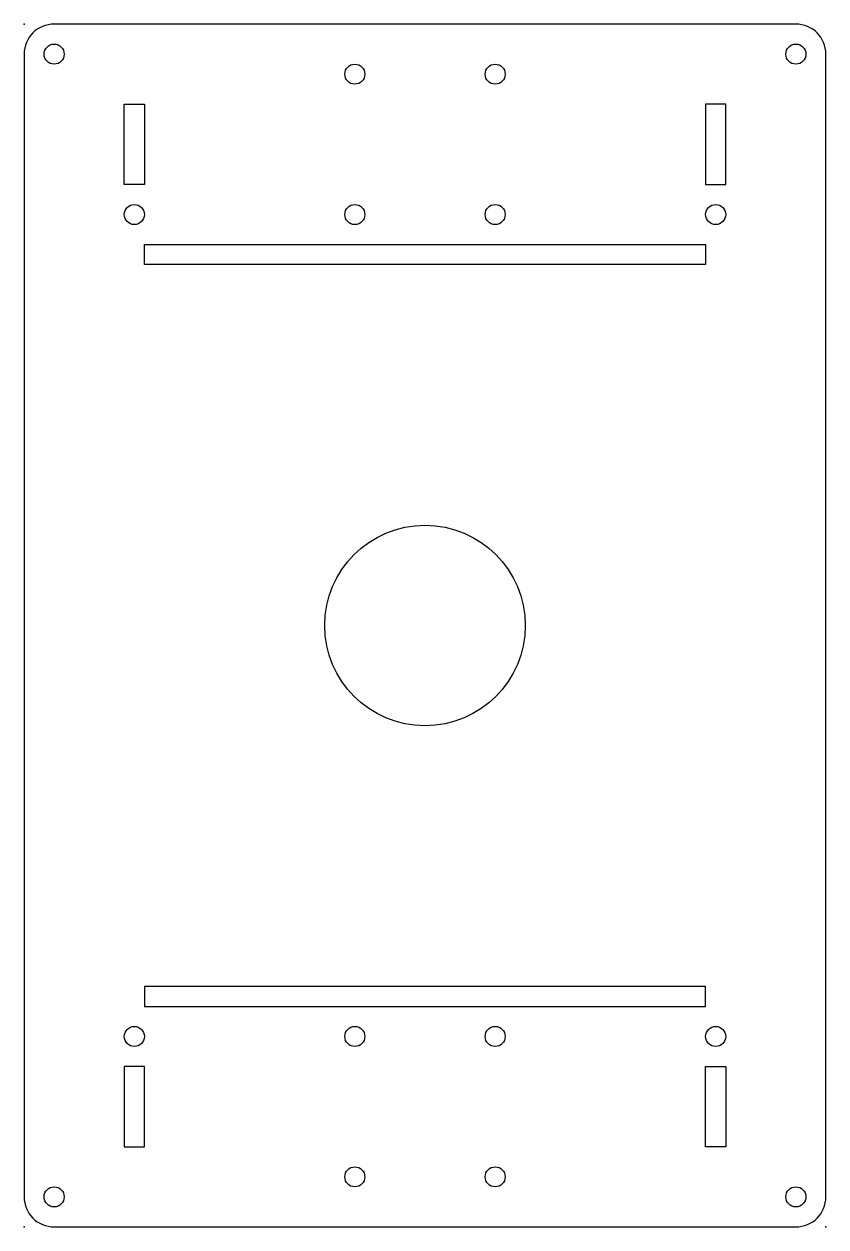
# Model space of a CAD drawing. Header units: millimetres. Extents: x 0 to 200, y 0 to 300.
import ezdxf

# ---------------------------------------------------------------- set-up
doc = ezdxf.new("R2010")
doc.units = ezdxf.units.MM
doc.header["$MEASUREMENT"] = 0
doc.layers.add('BASE v4_Sketch1', color=7, linetype='Continuous')

msp = doc.modelspace()

# ---------------------------------------------------------------- linework, layer by layer
at = {"layer": 'BASE v4_Sketch1'}
for p, q in [((192.5, 300), (7.5, 300)), ((0, 292.5), (0, 7.5)), ((200, 7.5), (200, 292.5)), ((25, 280), (30, 280)), ((25, 260), (25, 280)), ((30, 280), (30, 260)), ((170, 280), (170, 260)), ((175, 280), (170, 280)), ((175, 260), (175, 280)), ((30, 260), (25, 260)), ((170, 260), (175, 260)), ((30, 245), (170, 245)), ((30, 240), (30, 245)), ((170, 245), (170, 240)), ((170, 240), (30, 240)), ((30, 60), (30, 55)), ((170, 60), (30, 60)), ((170, 55), (170, 60)), ((30, 55), (170, 55)), ((25, 40), (25, 20)), ((30, 40), (25, 40)), ((30, 20), (30, 40)), ((170, 40), (175, 40)), ((170, 20), (170, 40)), ((175, 40), (175, 20)), ((25, 20), (30, 20)), ((175, 20), (170, 20)), ((7.5, 0), (192.5, 0))]:
    msp.add_line(p, q, dxfattribs=at)
for centre, radius in [((7.5, 292.5), 2.5), ((192.5, 292.5), 2.5), ((82.5, 287.5), 2.5), ((117.5, 287.5), 2.5), ((27.5, 252.5), 2.5), ((82.5, 252.5), 2.5), ((117.5, 252.5), 2.5), ((172.5, 252.5), 2.5), ((100, 150), 25), ((27.5, 47.5), 2.5), ((82.5, 47.5), 2.5), ((117.5, 47.5), 2.5), ((172.5, 47.5), 2.5), ((82.5, 12.5), 2.5), ((117.5, 12.5), 2.5), ((7.5, 7.5), 2.5), ((192.5, 7.5), 2.5)]:
    msp.add_circle(centre, radius, dxfattribs=at)
for centre, start, end in [((7.5, 292.5), 90, 180), ((192.5, 292.5), 360, 90), ((7.5, 7.5), 180, 270), ((192.5, 7.5), 270, 0)]:
    msp.add_arc(centre, 7.5, start, end, dxfattribs=at)
for p in [(0, 300), (0, 0), (0, 0), (200, 0)]:
    msp.add_point(p, dxfattribs=at)

doc.saveas('drawing.dxf')
